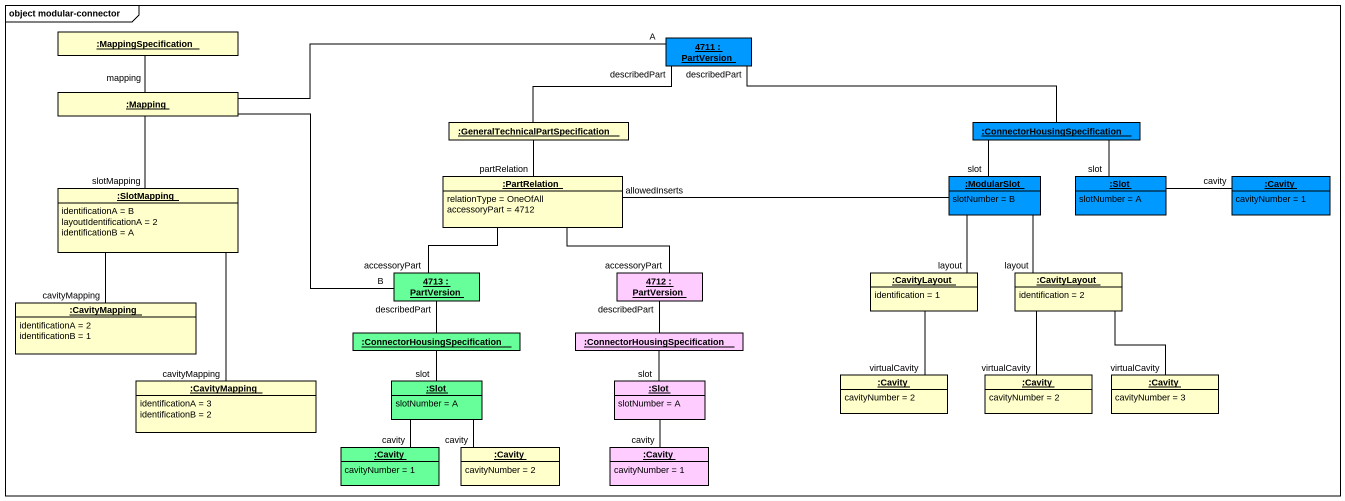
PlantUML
@startuml
mainframe object modular-connector
hide circle
hide empty members
object ":MappingSpecification" as MappingSpecification
object "4711 : PartVersion" as o4711 #0099FF
object ":Mapping" as Mapping
object ":GeneralTechnicalPartSpecification" as GeneralTechnicalPartSpecific
object ":ConnectorHousingSpecification" as ConnectorHousingSpecificatio #0099FF
object ":PartRelation" as PartRelation {
  relationType = OneOfAll
  accessoryPart = 4712
}
object ":ModularSlot" as ModularSlot #0099FF {
  slotNumber = B
}
object ":Slot" as Slot #0099FF {
  slotNumber = A
}
object ":Cavity" as Cavity #0099FF {
  cavityNumber = 1
}
object ":SlotMapping" as SlotMapping {
  identificationA = B
  layoutIdentificationA = 2
  identificationB = A
}
object ":CavityMapping" as CavityMapping {
  identificationA = 2
  identificationB = 1
}
object "4713 : PartVersion" as o4713 #66FF99
object "4712 : PartVersion" as o4712 #FFCCFF
object ":CavityLayout" as CavityLayout {
  identification = 1
}
object ":CavityLayout" as CavityLayout_2 {
  identification = 2
}
object ":ConnectorHousingSpecification" as ConnectorHousingSpecificatio_2 #66FF99
object ":ConnectorHousingSpecification" as ConnectorHousingSpecificatio_3 #FFCCFF
object ":CavityMapping" as CavityMapping_2 {
  identificationA = 3
  identificationB = 2
}
object ":Slot" as Slot_2 #66FF99 {
  slotNumber = A
}
object ":Slot" as Slot_3 #FFCCFF {
  slotNumber = A
}
object ":Cavity" as Cavity_2 {
  cavityNumber = 2
}
object ":Cavity" as Cavity_3 {
  cavityNumber = 2
}
object ":Cavity" as Cavity_4 {
  cavityNumber = 3
}
object ":Cavity" as Cavity_5 #66FF99 {
  cavityNumber = 1
}
object ":Cavity" as Cavity_6 {
  cavityNumber = 2
}
object ":Cavity" as Cavity_7 #FFCCFF {
  cavityNumber = 1
}
Mapping -up- MappingSpecification : mapping
Mapping -right- o4711 : A
Mapping -- o4713 : B
GeneralTechnicalPartSpecific -right- o4711 : describedPart
GeneralTechnicalPartSpecific -- PartRelation : partRelation
ConnectorHousingSpecificatio -left- o4711 : describedPart
ConnectorHousingSpecificatio -- ModularSlot : slot
ConnectorHousingSpecificatio -- Slot : slot
PartRelation -- o4713 : accessoryPart
PartRelation -- o4712 : accessoryPart
ModularSlot -left- PartRelation : allowedInserts
ModularSlot -- CavityLayout : layout
ModularSlot -- CavityLayout_2 : layout
Slot -right- Cavity : cavity
SlotMapping -up- Mapping : slotMapping
CavityMapping -up- SlotMapping : cavityMapping
CavityLayout -- Cavity_2 : virtualCavity
CavityLayout_2 -- Cavity_3 : virtualCavity
CavityLayout_2 -- Cavity_4 : virtualCavity
ConnectorHousingSpecificatio_2 -up- o4713 : describedPart
ConnectorHousingSpecificatio_2 -- Slot_2 : slot
ConnectorHousingSpecificatio_3 -up- o4712 : describedPart
ConnectorHousingSpecificatio_3 -- Slot_3 : slot
CavityMapping_2 -up- SlotMapping : cavityMapping
Slot_2 -- Cavity_5 : cavity
Slot_2 -- Cavity_6 : cavity
Slot_3 -- Cavity_7 : cavity
@enduml
